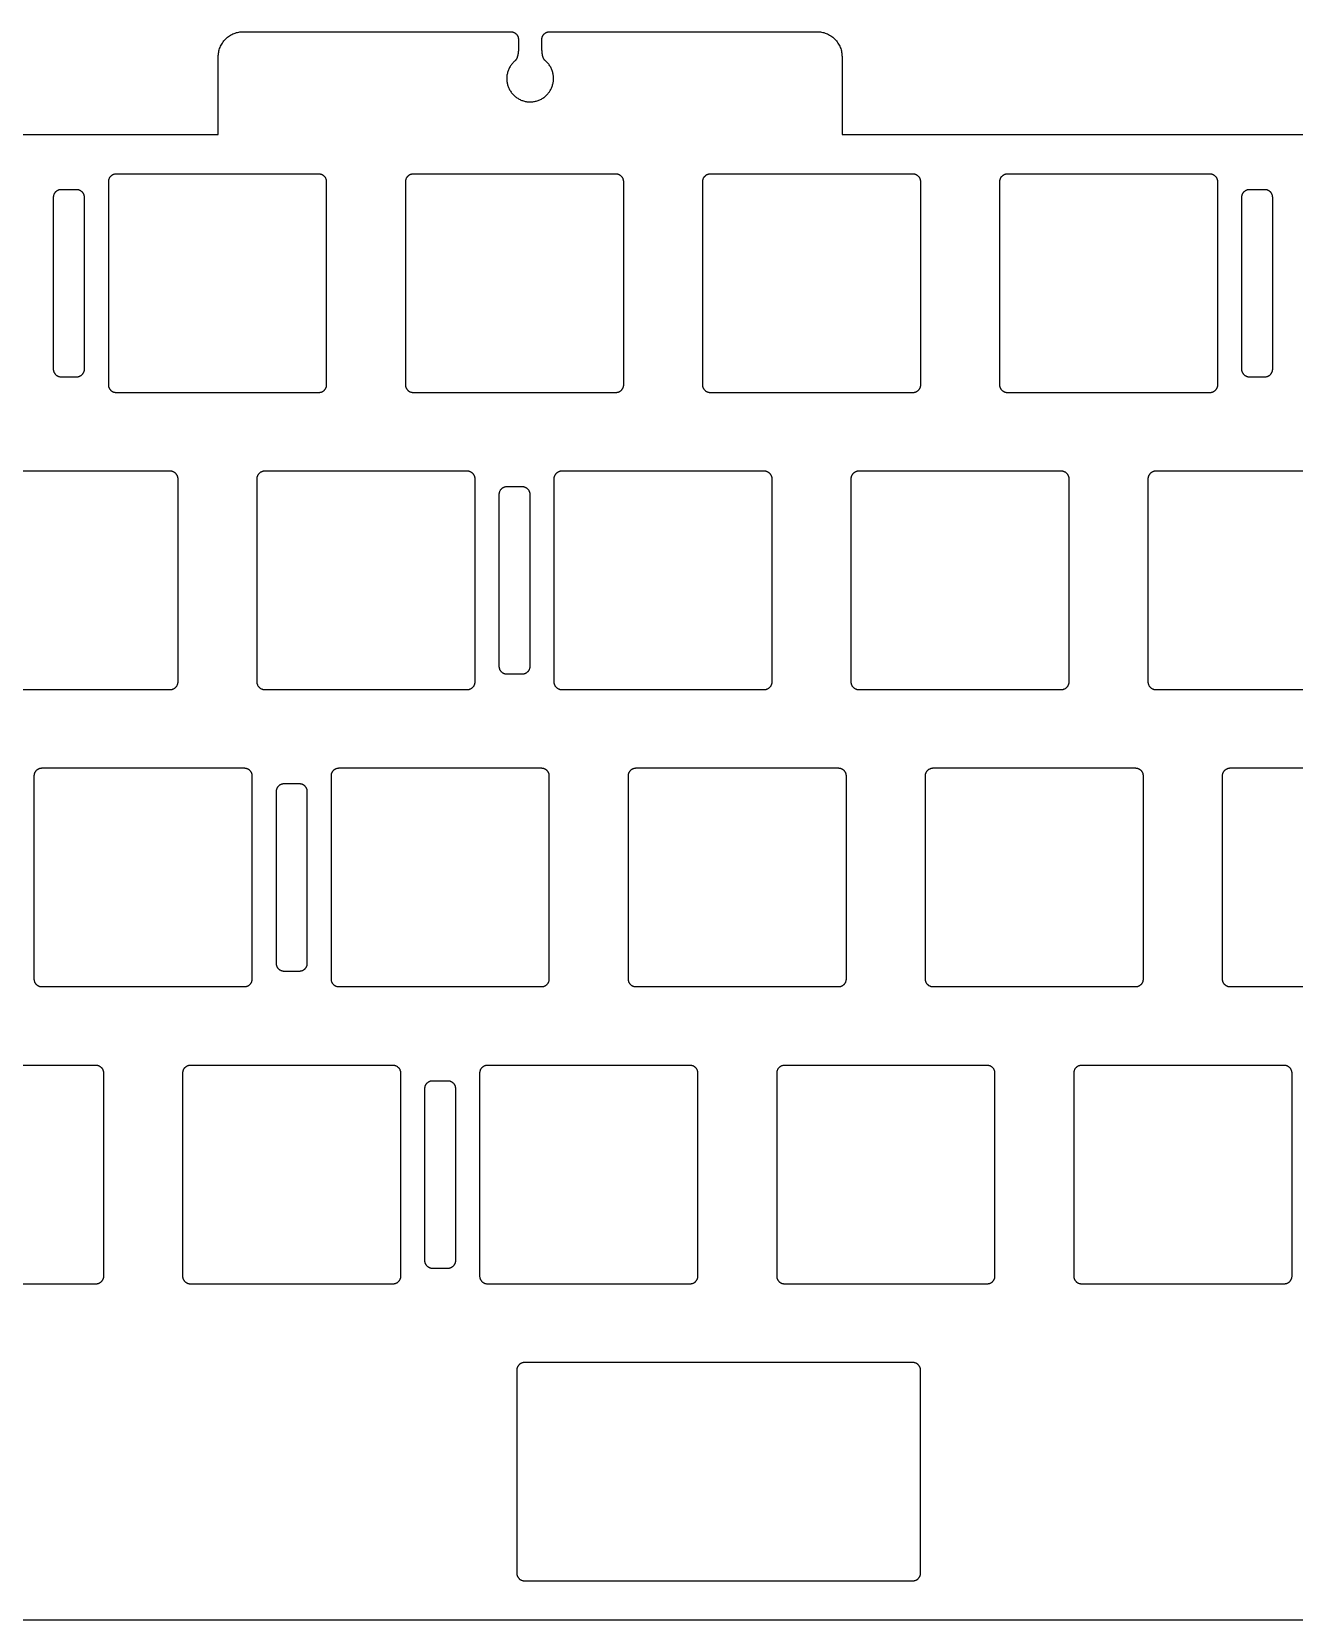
# Model space of a CAD drawing. Header units: millimetres. Extents: x 15 to 363, y 13 to 121.
# Drawn here: x 107.8 to 188.7, y 19.4 to 121.2 of the extents above; entities that cross this region are included whole.
import ezdxf

# ---------------------------------------------------------------- set-up
doc = ezdxf.new("R2010")
doc.units = ezdxf.units.MM
doc.layers.add('默认', color=7, linetype='Continuous', true_color=0x000000)

msp = doc.modelspace()

# ---------------------------------------------------------------- linework, layer by layer
at = {"layer": '默认', "color": 85, "true_color": 0x58ba48}
for p, q in [((119.72, 114.61, 1.5), (119.72, 119.61, 1.5)), ((159.72, 119.61, 1.5), (159.72, 114.61, 1.5)), ((60.42, 114.61, 1.5), (119.72, 114.61, 1.5)), ((159.72, 114.61, 1.5), (219.03, 114.61, 1.5)), ((191.68, 19.36, 1.5), (104.71, 19.36, 1.5))]:
    msp.add_line(p, q, dxfattribs=at)
for points in [[(126.12, 121.21), (128.72, 121.21)], [(150.72, 121.21), (153.32, 121.21)]]:
    msp.add_lwpolyline(points, dxfattribs=at)
for points, weights in [([(119.72, 119.61, 1.5), (119.72, 121.21, 1.5), (121.32, 121.21, 1.5)], [1, 0.707106781187, 1]), ([(138.47, 121.21, 1.5), (138.97, 121.21, 1.5), (138.97, 120.71, 1.5)], [1, 0.70710678119, 1]), ([(140.47, 120.71, 1.5), (140.47, 121.21, 1.5), (140.97, 121.21, 1.5)], [1, 0.707106781186, 1]), ([(158.12, 121.21, 1.5), (159.72, 121.21, 1.5), (159.72, 119.61, 1.5)], [1, 0.707106781187, 1]), ([(113.17, 112.08, 1.5), (112.67, 112.08, 1.5), (112.67, 111.58, 1.5)], [1, 0.707106781186, 1]), ([(126.67, 111.58, 1.5), (126.67, 112.08, 1.5), (126.17, 112.08, 1.5)], [1, 0.707106781187, 1]), ([(132.22, 112.08, 1.5), (131.72, 112.08, 1.5), (131.72, 111.58, 1.5)], [1, 0.707106781187, 1]), ([(145.72, 111.58, 1.5), (145.72, 112.08, 1.5), (145.22, 112.08, 1.5)], [1, 0.707106781187, 1]), ([(151.27, 112.08, 1.5), (150.77, 112.08, 1.5), (150.77, 111.58, 1.5)], [1, 0.707106781187, 1]), ([(164.77, 111.58, 1.5), (164.77, 112.08, 1.5), (164.27, 112.08, 1.5)], [1, 0.707106781188, 1]), ([(170.32, 112.08, 1.5), (169.82, 112.08, 1.5), (169.82, 111.58, 1.5)], [1, 0.707106781185, 1]), ([(183.82, 111.58, 1.5), (183.82, 112.08, 1.5), (183.32, 112.08, 1.5)], [1, 0.707106781189, 1]), ([(109.64, 111.08, 1.5), (109.14, 111.08, 1.5), (109.14, 110.58, 1.5)], [1, 0.707106781187, 1]), ([(111.14, 110.58, 1.5), (111.14, 111.08, 1.5), (110.64, 111.08, 1.5)], [1, 0.707106781186, 1]), ([(185.84, 111.08, 1.5), (185.34, 111.08, 1.5), (185.34, 110.58, 1.5)], [1, 0.707106781187, 1]), ([(187.34, 110.58, 1.5), (187.34, 111.08, 1.5), (186.84, 111.08, 1.5)], [1, 0.707106781185, 1]), ([(109.14, 99.58, 1.5), (109.14, 99.08, 1.5), (109.64, 99.08, 1.5)], [1, 0.707106781187, 1]), ([(110.64, 99.08, 1.5), (111.14, 99.08, 1.5), (111.14, 99.58, 1.5)], [1, 0.707106781186, 1]), ([(185.34, 99.58, 1.5), (185.34, 99.08, 1.5), (185.84, 99.08, 1.5)], [1, 0.707106781186, 1]), ([(186.84, 99.08, 1.5), (187.34, 99.08, 1.5), (187.34, 99.58, 1.5)], [1, 0.707106781186, 1]), ([(112.67, 98.58, 1.5), (112.67, 98.08, 1.5), (113.17, 98.08, 1.5)], [1, 0.707106781185, 1]), ([(126.17, 98.08, 1.5), (126.67, 98.08, 1.5), (126.67, 98.58, 1.5)], [1, 0.707106781187, 1]), ([(131.72, 98.58, 1.5), (131.72, 98.08, 1.5), (132.22, 98.08, 1.5)], [1, 0.707106781187, 1]), ([(145.22, 98.08, 1.5), (145.72, 98.08, 1.5), (145.72, 98.58, 1.5)], [1, 0.707106781184, 1]), ([(150.77, 98.58, 1.5), (150.77, 98.08, 1.5), (151.27, 98.08, 1.5)], [1, 0.707106781186, 1]), ([(164.27, 98.08, 1.5), (164.77, 98.08, 1.5), (164.77, 98.58, 1.5)], [1, 0.707106781186, 1]), ([(169.82, 98.58, 1.5), (169.82, 98.08, 1.5), (170.32, 98.08, 1.5)], [1, 0.707106781184, 1]), ([(183.32, 98.08, 1.5), (183.82, 98.08, 1.5), (183.82, 98.58, 1.5)], [1, 0.707106781188, 1]), ([(117.14, 92.53, 1.5), (117.14, 93.03, 1.5), (116.64, 93.03, 1.5)], [1, 0.707106781189, 1]), ([(122.69, 93.03, 1.5), (122.19, 93.03, 1.5), (122.19, 92.53, 1.5)], [1, 0.707106781185, 1]), ([(136.19, 92.53, 1.5), (136.19, 93.03, 1.5), (135.69, 93.03, 1.5)], [1, 0.707106781189, 1]), ([(141.74, 93.03, 1.5), (141.24, 93.03, 1.5), (141.24, 92.53, 1.5)], [1, 0.707106781186, 1]), ([(155.24, 92.53, 1.5), (155.24, 93.03, 1.5), (154.74, 93.03, 1.5)], [1, 0.707106781188, 1]), ([(160.79, 93.03, 1.5), (160.29, 93.03, 1.5), (160.29, 92.53, 1.5)], [1, 0.707106781185, 1]), ([(174.29, 92.53, 1.5), (174.29, 93.03, 1.5), (173.79, 93.03, 1.5)], [1, 0.707106781187, 1]), ([(179.84, 93.03, 1.5), (179.34, 93.03, 1.5), (179.34, 92.53, 1.5)], [1, 0.707106781187, 1]), ([(138.22, 92.03, 1.5), (137.72, 92.03, 1.5), (137.72, 91.53, 1.5)], [1, 0.707106781187, 1]), ([(139.72, 91.53, 1.5), (139.72, 92.03, 1.5), (139.22, 92.03, 1.5)], [1, 0.707106781185, 1]), ([(137.72, 80.53, 1.5), (137.72, 80.03, 1.5), (138.22, 80.03, 1.5)], [1, 0.707106781186, 1]), ([(139.22, 80.03, 1.5), (139.72, 80.03, 1.5), (139.72, 80.53, 1.5)], [1, 0.707106781186, 1]), ([(116.64, 79.03, 1.5), (117.14, 79.03, 1.5), (117.14, 79.53, 1.5)], [1, 0.707106781185, 1]), ([(122.19, 79.53, 1.5), (122.19, 79.03, 1.5), (122.69, 79.03, 1.5)], [1, 0.707106781184, 1]), ([(135.69, 79.03, 1.5), (136.19, 79.03, 1.5), (136.19, 79.53, 1.5)], [1, 0.707106781188, 1]), ([(141.24, 79.53, 1.5), (141.24, 79.03, 1.5), (141.74, 79.03, 1.5)], [1, 0.707106781184, 1]), ([(154.74, 79.03, 1.5), (155.24, 79.03, 1.5), (155.24, 79.53, 1.5)], [1, 0.707106781186, 1]), ([(160.29, 79.53, 1.5), (160.29, 79.03, 1.5), (160.79, 79.03, 1.5)], [1, 0.707106781185, 1]), ([(173.79, 79.03, 1.5), (174.29, 79.03, 1.5), (174.29, 79.53, 1.5)], [1, 0.707106781185, 1]), ([(179.34, 79.53, 1.5), (179.34, 79.03, 1.5), (179.84, 79.03, 1.5)], [1, 0.707106781185, 1]), ([(108.4, 73.98, 1.5), (107.9, 73.98, 1.5), (107.9, 73.48, 1.5)], [1, 0.707106781187, 1]), ([(121.9, 73.48, 1.5), (121.9, 73.98, 1.5), (121.4, 73.98, 1.5)], [1, 0.707106781187, 1]), ([(127.45, 73.98, 1.5), (126.95, 73.98, 1.5), (126.95, 73.48, 1.5)], [1, 0.707106781183, 1]), ([(140.95, 73.48, 1.5), (140.95, 73.98, 1.5), (140.45, 73.98, 1.5)], [1, 0.707106781186, 1]), ([(146.5, 73.98, 1.5), (146, 73.98, 1.5), (146, 73.48, 1.5)], [1, 0.707106781185, 1]), ([(160, 73.48, 1.5), (160, 73.98, 1.5), (159.5, 73.98, 1.5)], [1, 0.707106781188, 1]), ([(165.55, 73.98, 1.5), (165.05, 73.98, 1.5), (165.05, 73.48, 1.5)], [1, 0.707106781183, 1]), ([(179.05, 73.48, 1.5), (179.05, 73.98, 1.5), (178.55, 73.98, 1.5)], [1, 0.707106781188, 1]), ([(184.6, 73.98, 1.5), (184.1, 73.98, 1.5), (184.1, 73.48, 1.5)], [1, 0.707106781184, 1]), ([(123.93, 72.98, 1.5), (123.43, 72.98, 1.5), (123.43, 72.48, 1.5)], [1, 0.707106781187, 1]), ([(125.43, 72.48, 1.5), (125.43, 72.98, 1.5), (124.93, 72.98, 1.5)], [1, 0.707106781186, 1]), ([(123.43, 61.48, 1.5), (123.43, 60.98, 1.5), (123.93, 60.98, 1.5)], [1, 0.707106781186, 1]), ([(124.93, 60.98, 1.5), (125.43, 60.98, 1.5), (125.43, 61.48, 1.5)], [1, 0.707106781187, 1]), ([(107.9, 60.48, 1.5), (107.9, 59.98, 1.5), (108.4, 59.98, 1.5)], [1, 0.707106781187, 1]), ([(121.4, 59.98, 1.5), (121.9, 59.98, 1.5), (121.9, 60.48, 1.5)], [1, 0.707106781185, 1]), ([(126.95, 60.48, 1.5), (126.95, 59.98, 1.5), (127.45, 59.98, 1.5)], [1, 0.707106781186, 1]), ([(140.45, 59.98, 1.5), (140.95, 59.98, 1.5), (140.95, 60.48, 1.5)], [1, 0.707106781186, 1]), ([(146, 60.48, 1.5), (146, 59.98, 1.5), (146.5, 59.98, 1.5)], [1, 0.707106781185, 1]), ([(159.5, 59.98, 1.5), (160, 59.98, 1.5), (160, 60.48, 1.5)], [1, 0.707106781187, 1]), ([(165.05, 60.48, 1.5), (165.05, 59.98, 1.5), (165.55, 59.98, 1.5)], [1, 0.707106781183, 1]), ([(178.55, 59.98, 1.5), (179.05, 59.98, 1.5), (179.05, 60.48, 1.5)], [1, 0.707106781188, 1]), ([(184.1, 60.48, 1.5), (184.1, 59.98, 1.5), (184.6, 59.98, 1.5)], [1, 0.707106781186, 1]), ([(112.38, 54.43, 1.5), (112.38, 54.93, 1.5), (111.88, 54.93, 1.5)], [1, 0.70710678119, 1]), ([(117.93, 54.93, 1.5), (117.43, 54.93, 1.5), (117.43, 54.43, 1.5)], [1, 0.707106781186, 1]), ([(131.43, 54.43, 1.5), (131.43, 54.93, 1.5), (130.93, 54.93, 1.5)], [1, 0.707106781189, 1]), ([(136.98, 54.93, 1.5), (136.48, 54.93, 1.5), (136.48, 54.43, 1.5)], [1, 0.707106781188, 1]), ([(150.48, 54.43, 1.5), (150.48, 54.93, 1.5), (149.98, 54.93, 1.5)], [1, 0.707106781189, 1]), ([(156.03, 54.93, 1.5), (155.53, 54.93, 1.5), (155.53, 54.43, 1.5)], [1, 0.707106781187, 1]), ([(169.53, 54.43, 1.5), (169.53, 54.93, 1.5), (169.03, 54.93, 1.5)], [1, 0.707106781189, 1]), ([(175.08, 54.93, 1.5), (174.58, 54.93, 1.5), (174.58, 54.43, 1.5)], [1, 0.707106781189, 1]), ([(188.58, 54.43, 1.5), (188.58, 54.93, 1.5), (188.08, 54.93, 1.5)], [1, 0.707106781188, 1]), ([(133.45, 53.93, 1.5), (132.95, 53.93, 1.5), (132.95, 53.43, 1.5)], [1, 0.707106781186, 1]), ([(134.95, 53.43, 1.5), (134.95, 53.93, 1.5), (134.45, 53.93, 1.5)], [1, 0.707106781187, 1]), ([(132.95, 42.43, 1.5), (132.95, 41.93, 1.5), (133.45, 41.93, 1.5)], [1, 0.707106781186, 1]), ([(134.45, 41.93, 1.5), (134.95, 41.93, 1.5), (134.95, 42.43, 1.5)], [1, 0.707106781187, 1]), ([(111.88, 40.93, 1.5), (112.38, 40.93, 1.5), (112.38, 41.43, 1.5)], [1, 0.707106781187, 1]), ([(117.43, 41.43, 1.5), (117.43, 40.93, 1.5), (117.93, 40.93, 1.5)], [1, 0.707106781185, 1]), ([(130.93, 40.93, 1.5), (131.43, 40.93, 1.5), (131.43, 41.43, 1.5)], [1, 0.707106781185, 1]), ([(136.48, 41.43, 1.5), (136.48, 40.93, 1.5), (136.98, 40.93, 1.5)], [1, 0.707106781185, 1]), ([(149.98, 40.93, 1.5), (150.48, 40.93, 1.5), (150.48, 41.43, 1.5)], [1, 0.707106781185, 1]), ([(155.53, 41.43, 1.5), (155.53, 40.93, 1.5), (156.03, 40.93, 1.5)], [1, 0.707106781184, 1]), ([(169.03, 40.93, 1.5), (169.53, 40.93, 1.5), (169.53, 41.43, 1.5)], [1, 0.707106781186, 1]), ([(174.58, 41.43, 1.5), (174.58, 40.93, 1.5), (175.08, 40.93, 1.5)], [1, 0.707106781187, 1]), ([(188.08, 40.93, 1.5), (188.58, 40.93, 1.5), (188.58, 41.43, 1.5)], [1, 0.707106781186, 1]), ([(139.36, 35.88, 1.5), (138.86, 35.88, 1.5), (138.86, 35.38, 1.5)], [1, 0.707106781188, 1]), ([(164.76, 35.38, 1.5), (164.76, 35.88, 1.5), (164.26, 35.88, 1.5)], [1, 0.707106781182, 1]), ([(138.86, 22.38, 1.5), (138.86, 21.88, 1.5), (139.36, 21.88, 1.5)], [1, 0.70710678119, 1]), ([(164.26, 21.88, 1.5), (164.76, 21.88, 1.5), (164.76, 22.38, 1.5)], [1, 0.707106781183, 1])]:
    msp.add_rational_spline(points, weights, degree=2, dxfattribs=at)
for points, degree in [([(121.32, 121.21, 1.5), (122.92, 121.21, 1.5), (124.52, 121.21, 1.5), (126.12, 121.21, 1.5)], 3), ([(128.72, 121.21, 1.5), (131.97, 121.21, 1.5), (135.22, 121.21, 1.5), (138.47, 121.21, 1.5)], 3), ([(140.97, 121.21, 1.5), (144.22, 121.21, 1.5), (147.47, 121.21, 1.5), (150.72, 121.21, 1.5)], 3), ([(153.32, 121.21, 1.5), (154.92, 121.21, 1.5), (156.52, 121.21, 1.5), (158.12, 121.21, 1.5)], 3), ([(138.97, 120.71, 1.5), (138.97, 120.54, 1.5), (138.97, 120.37, 1.5), (138.97, 120.21, 1.5)], 3), ([(140.47, 120.21, 1.5), (140.47, 120.37, 1.5), (140.47, 120.54, 1.5), (140.47, 120.71, 1.5)], 3), ([(126.17, 112.08, 1.5), (119.67, 112.08, 1.5), (113.17, 112.08, 1.5)], 2), ([(145.22, 112.08, 1.5), (138.72, 112.08, 1.5), (132.22, 112.08, 1.5)], 2), ([(164.27, 112.08, 1.5), (157.77, 112.08, 1.5), (151.27, 112.08, 1.5)], 2), ([(183.32, 112.08, 1.5), (176.82, 112.08, 1.5), (170.32, 112.08, 1.5)], 2), ([(110.64, 111.08, 1.5), (110.14, 111.08, 1.5), (109.64, 111.08, 1.5)], 2), ([(112.67, 111.58, 1.5), (112.67, 105.08, 1.5), (112.67, 98.58, 1.5)], 2), ([(126.67, 98.58, 1.5), (126.67, 105.08, 1.5), (126.67, 111.58, 1.5)], 2), ([(131.72, 111.58, 1.5), (131.72, 105.08, 1.5), (131.72, 98.58, 1.5)], 2), ([(145.72, 98.58, 1.5), (145.72, 105.08, 1.5), (145.72, 111.58, 1.5)], 2), ([(150.77, 111.58, 1.5), (150.77, 105.08, 1.5), (150.77, 98.58, 1.5)], 2), ([(164.77, 98.58, 1.5), (164.77, 105.08, 1.5), (164.77, 111.58, 1.5)], 2), ([(169.82, 111.58, 1.5), (169.82, 105.08, 1.5), (169.82, 98.58, 1.5)], 2), ([(183.82, 98.58, 1.5), (183.82, 105.08, 1.5), (183.82, 111.58, 1.5)], 2), ([(186.84, 111.08, 1.5), (186.34, 111.08, 1.5), (185.84, 111.08, 1.5)], 2), ([(109.14, 110.58, 1.5), (109.14, 105.08, 1.5), (109.14, 99.58, 1.5)], 2), ([(111.14, 99.58, 1.5), (111.14, 105.08, 1.5), (111.14, 110.58, 1.5)], 2), ([(185.34, 110.58, 1.5), (185.34, 105.08, 1.5), (185.34, 99.58, 1.5)], 2), ([(187.34, 99.58, 1.5), (187.34, 105.08, 1.5), (187.34, 110.58, 1.5)], 2), ([(109.64, 99.08, 1.5), (110.14, 99.08, 1.5), (110.64, 99.08, 1.5)], 2), ([(185.84, 99.08, 1.5), (186.34, 99.08, 1.5), (186.84, 99.08, 1.5)], 2), ([(113.17, 98.08, 1.5), (119.67, 98.08, 1.5), (126.17, 98.08, 1.5)], 2), ([(132.22, 98.08, 1.5), (138.72, 98.08, 1.5), (145.22, 98.08, 1.5)], 2), ([(151.27, 98.08, 1.5), (157.77, 98.08, 1.5), (164.27, 98.08, 1.5)], 2), ([(170.32, 98.08, 1.5), (176.82, 98.08, 1.5), (183.32, 98.08, 1.5)], 2), ([(116.64, 93.03, 1.5), (110.14, 93.03, 1.5), (103.64, 93.03, 1.5)], 2), ([(135.69, 93.03, 1.5), (129.19, 93.03, 1.5), (122.69, 93.03, 1.5)], 2), ([(154.74, 93.03, 1.5), (148.24, 93.03, 1.5), (141.74, 93.03, 1.5)], 2), ([(173.79, 93.03, 1.5), (167.29, 93.03, 1.5), (160.79, 93.03, 1.5)], 2), ([(192.84, 93.03, 1.5), (186.34, 93.03, 1.5), (179.84, 93.03, 1.5)], 2), ([(117.14, 79.53, 1.5), (117.14, 86.03, 1.5), (117.14, 92.53, 1.5)], 2), ([(122.19, 92.53, 1.5), (122.19, 86.03, 1.5), (122.19, 79.53, 1.5)], 2), ([(136.19, 79.53, 1.5), (136.19, 86.03, 1.5), (136.19, 92.53, 1.5)], 2), ([(139.22, 92.03, 1.5), (138.72, 92.03, 1.5), (138.22, 92.03, 1.5)], 2), ([(141.24, 92.53, 1.5), (141.24, 86.03, 1.5), (141.24, 79.53, 1.5)], 2), ([(155.24, 79.53, 1.5), (155.24, 86.03, 1.5), (155.24, 92.53, 1.5)], 2), ([(160.29, 92.53, 1.5), (160.29, 86.03, 1.5), (160.29, 79.53, 1.5)], 2), ([(174.29, 79.53, 1.5), (174.29, 86.03, 1.5), (174.29, 92.53, 1.5)], 2), ([(179.34, 92.53, 1.5), (179.34, 86.03, 1.5), (179.34, 79.53, 1.5)], 2), ([(137.72, 91.53, 1.5), (137.72, 86.03, 1.5), (137.72, 80.53, 1.5)], 2), ([(139.72, 80.53, 1.5), (139.72, 86.03, 1.5), (139.72, 91.53, 1.5)], 2), ([(138.22, 80.03, 1.5), (138.72, 80.03, 1.5), (139.22, 80.03, 1.5)], 2), ([(103.64, 79.03, 1.5), (110.14, 79.03, 1.5), (116.64, 79.03, 1.5)], 2), ([(122.69, 79.03, 1.5), (129.19, 79.03, 1.5), (135.69, 79.03, 1.5)], 2), ([(141.74, 79.03, 1.5), (148.24, 79.03, 1.5), (154.74, 79.03, 1.5)], 2), ([(160.79, 79.03, 1.5), (167.29, 79.03, 1.5), (173.79, 79.03, 1.5)], 2), ([(179.84, 79.03, 1.5), (186.34, 79.03, 1.5), (192.84, 79.03, 1.5)], 2), ([(107.9, 73.48, 1.5), (107.9, 66.98, 1.5), (107.9, 60.48, 1.5)], 2), ([(121.4, 73.98, 1.5), (114.9, 73.98, 1.5), (108.4, 73.98, 1.5)], 2), ([(121.9, 60.48, 1.5), (121.9, 66.98, 1.5), (121.9, 73.48, 1.5)], 2), ([(126.95, 73.48, 1.5), (126.95, 66.98, 1.5), (126.95, 60.48, 1.5)], 2), ([(140.45, 73.98, 1.5), (133.95, 73.98, 1.5), (127.45, 73.98, 1.5)], 2), ([(140.95, 60.48, 1.5), (140.95, 66.98, 1.5), (140.95, 73.48, 1.5)], 2), ([(146, 73.48, 1.5), (146, 66.98, 1.5), (146, 60.48, 1.5)], 2), ([(159.5, 73.98, 1.5), (153, 73.98, 1.5), (146.5, 73.98, 1.5)], 2), ([(160, 60.48, 1.5), (160, 66.98, 1.5), (160, 73.48, 1.5)], 2), ([(165.05, 73.48, 1.5), (165.05, 66.98, 1.5), (165.05, 60.48, 1.5)], 2), ([(178.55, 73.98, 1.5), (172.05, 73.98, 1.5), (165.55, 73.98, 1.5)], 2), ([(179.05, 60.48, 1.5), (179.05, 66.98, 1.5), (179.05, 73.48, 1.5)], 2), ([(184.1, 73.48, 1.5), (184.1, 66.98, 1.5), (184.1, 60.48, 1.5)], 2), ([(197.6, 73.98, 1.5), (191.1, 73.98, 1.5), (184.6, 73.98, 1.5)], 2), ([(123.43, 72.48, 1.5), (123.43, 66.98, 1.5), (123.43, 61.48, 1.5)], 2), ([(124.93, 72.98, 1.5), (124.43, 72.98, 1.5), (123.93, 72.98, 1.5)], 2), ([(125.43, 61.48, 1.5), (125.43, 66.98, 1.5), (125.43, 72.48, 1.5)], 2), ([(123.93, 60.98, 1.5), (124.43, 60.98, 1.5), (124.93, 60.98, 1.5)], 2), ([(108.4, 59.98, 1.5), (114.9, 59.98, 1.5), (121.4, 59.98, 1.5)], 2), ([(127.45, 59.98, 1.5), (133.95, 59.98, 1.5), (140.45, 59.98, 1.5)], 2), ([(146.5, 59.98, 1.5), (153, 59.98, 1.5), (159.5, 59.98, 1.5)], 2), ([(165.55, 59.98, 1.5), (172.05, 59.98, 1.5), (178.55, 59.98, 1.5)], 2), ([(184.6, 59.98, 1.5), (191.1, 59.98, 1.5), (197.6, 59.98, 1.5)], 2), ([(111.88, 54.93, 1.5), (105.38, 54.93, 1.5), (98.88, 54.93, 1.5)], 2), ([(112.38, 41.43, 1.5), (112.38, 47.93, 1.5), (112.38, 54.43, 1.5)], 2), ([(117.43, 54.43, 1.5), (117.43, 47.93, 1.5), (117.43, 41.43, 1.5)], 2), ([(130.93, 54.93, 1.5), (124.43, 54.93, 1.5), (117.93, 54.93, 1.5)], 2), ([(131.43, 41.43, 1.5), (131.43, 47.93, 1.5), (131.43, 54.43, 1.5)], 2), ([(136.48, 54.43, 1.5), (136.48, 47.93, 1.5), (136.48, 41.43, 1.5)], 2), ([(149.98, 54.93, 1.5), (143.48, 54.93, 1.5), (136.98, 54.93, 1.5)], 2), ([(150.48, 41.43, 1.5), (150.48, 47.93, 1.5), (150.48, 54.43, 1.5)], 2), ([(155.53, 54.43, 1.5), (155.53, 47.93, 1.5), (155.53, 41.43, 1.5)], 2), ([(169.03, 54.93, 1.5), (162.53, 54.93, 1.5), (156.03, 54.93, 1.5)], 2), ([(169.53, 41.43, 1.5), (169.53, 47.93, 1.5), (169.53, 54.43, 1.5)], 2), ([(174.58, 54.43, 1.5), (174.58, 47.93, 1.5), (174.58, 41.43, 1.5)], 2), ([(188.08, 54.93, 1.5), (181.58, 54.93, 1.5), (175.08, 54.93, 1.5)], 2), ([(188.58, 41.43, 1.5), (188.58, 47.93, 1.5), (188.58, 54.43, 1.5)], 2), ([(132.95, 53.43, 1.5), (132.95, 47.93, 1.5), (132.95, 42.43, 1.5)], 2), ([(134.45, 53.93, 1.5), (133.95, 53.93, 1.5), (133.45, 53.93, 1.5)], 2), ([(134.95, 42.43, 1.5), (134.95, 47.93, 1.5), (134.95, 53.43, 1.5)], 2), ([(133.45, 41.93, 1.5), (133.95, 41.93, 1.5), (134.45, 41.93, 1.5)], 2), ([(98.88, 40.93, 1.5), (105.38, 40.93, 1.5), (111.88, 40.93, 1.5)], 2), ([(117.93, 40.93, 1.5), (124.43, 40.93, 1.5), (130.93, 40.93, 1.5)], 2), ([(136.98, 40.93, 1.5), (143.48, 40.93, 1.5), (149.98, 40.93, 1.5)], 2), ([(156.03, 40.93, 1.5), (162.53, 40.93, 1.5), (169.03, 40.93, 1.5)], 2), ([(175.08, 40.93, 1.5), (181.58, 40.93, 1.5), (188.08, 40.93, 1.5)], 2), ([(164.26, 35.88, 1.5), (151.81, 35.88, 1.5), (139.36, 35.88, 1.5)], 2), ([(138.86, 35.38, 1.5), (138.86, 28.88, 1.5), (138.86, 22.38, 1.5)], 2), ([(164.76, 22.38, 1.5), (164.76, 28.88, 1.5), (164.76, 35.38, 1.5)], 2), ([(139.36, 21.88, 1.5), (151.81, 21.88, 1.5), (164.26, 21.88, 1.5)], 2)]:
    msp.add_open_spline(points, degree=degree, dxfattribs=at)
for points, weights, degree, knots in [([(138.97, 120.21, 1.5), (138.97, 120.09, 1.5), (138.97, 119.97, 1.5), (138.95, 119.86, 1.5), (138.93, 119.68, 1.5), (138.88, 119.46, 1.5), (138.76, 119.35, 1.5)], [1, 0.998120795368, 0.997367590629, 0.997750237855, 0.998499595626, 0.9992495162, 1], 3, [2067.634132, 2067.634132, 2067.634132, 2067.634132, 2068.150686, 2068.150686, 2068.150686, 2068.985689, 2068.985689, 2068.985689, 2068.985689]), ([(140.68, 119.36, 1.5), (140.59, 119.44, 1.5), (140.53, 119.6, 1.5), (140.51, 119.73, 1.5), (140.49, 119.89, 1.5), (140.47, 120.05, 1.5), (140.47, 120.21, 1.5)], [1, 0.9992495162, 0.998499595626, 0.997750237855, 0.996406219759, 0.997163778599, 1], 3, [2077.401486, 2077.401486, 2077.401486, 2077.401486, 2078.09846, 2078.09846, 2078.09846, 2078.878611, 2078.878611, 2078.878611, 2078.878611]), ([(138.76, 119.35, 1.5), (137.95, 118.68, 1.5), (138.31, 117.69, 1.5), (138.68, 116.7, 1.5), (139.73, 116.71, 1.5), (140.78, 116.71, 1.5), (141.13, 117.7, 1.5), (141.49, 118.69, 1.5), (140.68, 119.36, 1.5)], [1, 0.818725270994, 1, 0.818725270994, 1, 0.818725270994, 1, 0.818725270994, 1], 2, [2068.985689, 2068.985689, 2068.985689, 2071.089638, 2071.089638, 2073.193587, 2073.193587, 2075.297537, 2075.297537, 2077.401486, 2077.401486, 2077.401486])]:
    msp.add_rational_spline(points, weights, degree=degree, knots=knots, dxfattribs=at)

doc.saveas('drawing.dxf')
